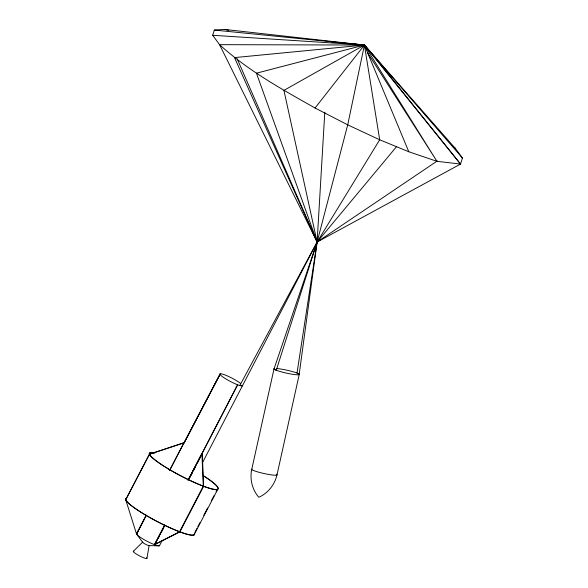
<?xml version="1.0" encoding="UTF-8"?>
<svg xmlns="http://www.w3.org/2000/svg" width="588" height="588" viewBox="0 0 588 588"><rect width="100%" height="100%" fill="white"/><g stroke="black" fill="none" stroke-linecap="round" stroke-linejoin="round"><path stroke-width="0.88" d="M276.897 368.551A12.995 1.47 12.5 0 1 295.595 372.542A12.995 1.47 12.5 0 1 294.816 374.593A12.995 1.47 12.5 0 1 276.25 370.249L317.116 242.028L219.574 44.666L212.687 35.28L214.311 30.069L224.337 29.4L364.42 45.041L347.721 124.847L317.116 242.028L297.021 373.049L299.145 374.644L317.116 242.028L324.789 112.301M146.956 558.269L149.124 545.436A3.668 0.537 27.5 0 1 146.162 544.591A3.668 0.537 27.5 0 1 142.634 542.254M214.311 30.069L364.42 45.041L379.694 139.775L317.116 242.028L273.993 369.021L251.737 469.467C249.606 479.198 252.259 489.76 258.801 497.294C268.032 493.2 274.846 484.541 277.029 474.722L299.277 374.277M240.485 383.339A12.605 1.845 27.5 0 0 224.101 374.622A12.605 1.845 27.5 0 0 223.278 377.261A12.605 1.845 27.5 0 0 239.801 385.515L317.116 242.028L460.536 164.067L462.418 158.018L455.531 148.632L364.42 45.041L353.462 43.99M159.436 545.804L161.957 540.931M202.757 462.146L317.116 242.028L396.356 146.882M164.743 525.26L154.637 544.745L164.809 525.209M188.336 479.786L237.633 384.78L188.542 479.617M136.556 534.051L146.265 515.22L136.556 534.051L125.714 499.741L149.44 454.149L183.985 442.764L169.594 470.496M184.118 442.97L220.221 373.88L184 442.815L149.484 454.252L125.714 499.741M169.572 470.444L183.985 442.764M187.925 480.359L201.912 453.495L202.287 453.635L203.646 486.305L179.913 531.89L154.446 544.672L164.618 525.135M154.828 544.819L156.099 542.379M158.216 538.307L159.061 536.675M161.178 532.603L163.721 527.723M189.998 477.243L192.541 472.362M193.393 470.731L195.51 466.666M197.627 462.594L200.17 457.707M201.015 456.082L202.287 453.635M154.446 544.672L179.538 531.75L203.272 486.158L201.912 453.495M194.893 532.39L197.009 528.318M197.855 526.694L199.971 522.622M203.786 515.294L207.601 507.966M211.415 500.638L213.959 495.757M216.083 491.686L216.928 490.061M193.974 535.029L217.707 489.436M144.185 519.366L136.534 534L142.818 542.496M184.176 442.757L220.221 373.88M371.506 53.471L364.42 45.041L219.574 44.666C247.901 70.582 281.828 89.222 315.058 108.008L364.42 45.041L462.418 158.018M133.358 551.272L142.671 542.114M315.058 108.008L347.721 124.847L379.694 139.775L408.792 151.755L436.943 161.31L460.536 164.067L364.42 45.041L234.502 57.602L317.116 242.028L437.281 160.943M242.285 385.801L239.801 385.515L242.285 385.801A12.605 1.845 27.5 0 0 242.432 385.338M148.83 545.598L158.539 545.848M358.004 44.813L364.42 45.041L367.103 48.76M212.687 35.28L364.42 45.041L436.943 161.31L367.75 53.052M331.551 41.888L333.374 42.064M337.027 42.417L338.857 42.593M342.503 42.939L345.244 43.203M347.986 43.468L351.639 43.813M224.337 29.4L228.769 30.378M203.272 486.158L203.646 486.305M179.538 531.75L179.913 531.89M273.993 369.021L276.25 370.249L273.993 369.021A12.995 1.47 12.5 0 1 274.133 368.661M453.363 146.949L455.531 148.632L452.143 145.692M371.77 53.523L460.536 164.067M365.185 46.695L364.42 45.041L256.449 73.191L317.116 242.028L283.93 90.383L364.42 45.041L408.792 151.755M237.17 58.815L317.116 242.028M159.583 545.289A12.987 1.896 27.5 0 1 147.522 541.497A12.987 1.896 27.5 0 1 136.703 533.5M203.345 475.78A38.433 5.615 27.5 0 1 212.268 488.966A38.433 5.615 27.5 0 1 165.544 467.151A38.433 5.615 27.5 0 1 154.438 452.944M193.621 534.837A38.433 5.615 27.5 0 1 180.126 531.912M179.215 531.574A38.433 5.615 27.5 0 1 125.942 499.815M194.51 533.639A38.845 5.674 27.5 0 1 157.996 521.968A38.845 5.674 27.5 0 1 126.119 498.242M203.551 475.832A38.845 5.674 27.5 0 1 212.29 489.091A38.845 5.674 27.5 0 1 164.508 466.578A38.845 5.674 27.5 0 1 154.931 452.922M276.301 474.178A12.995 1.47 12.5 0 1 265.511 473.84A12.995 1.47 12.5 0 1 251.877 469.099M146.566 557.747A7.718 1.125 27.5 0 1 139.812 556.028A7.718 1.125 27.5 0 1 133.902 551.228"/></g></svg>
